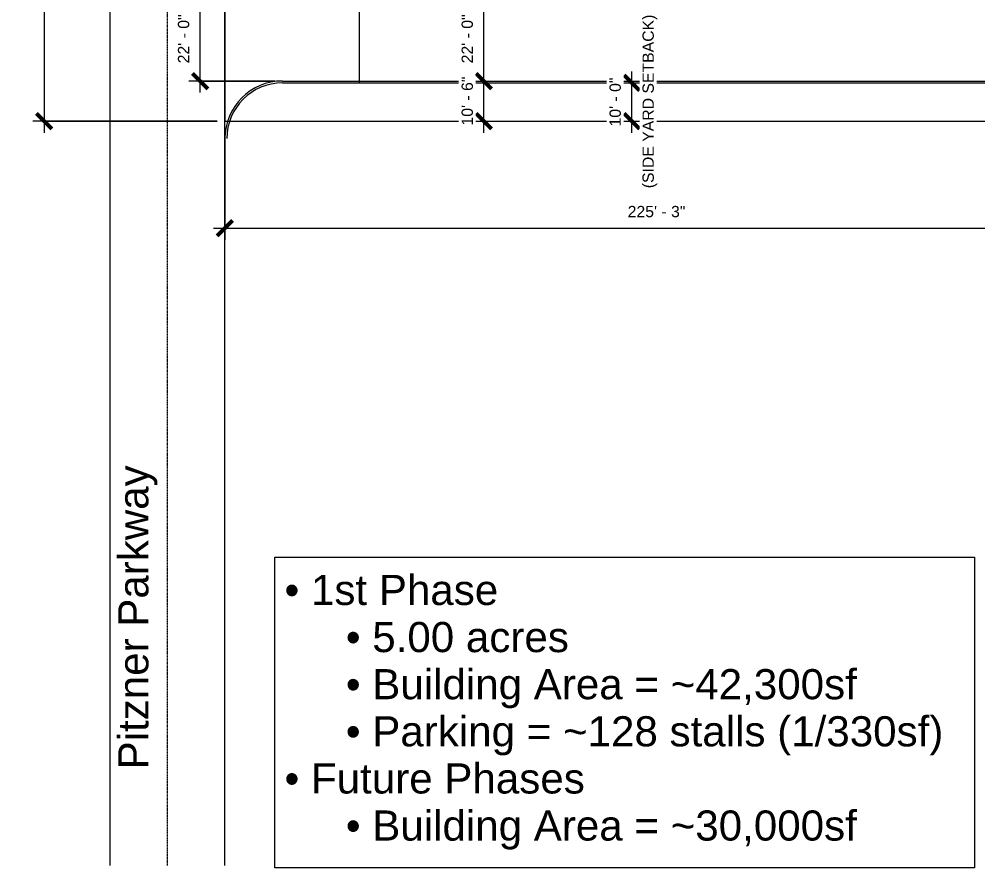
# Model space of a CAD drawing. Header units: inches. Extents: x 38424 to 45539, y -26222 to -19000.
# Drawn here: x 38424 to 41427, y -26111 to -23451 of the extents above; entities that cross this region are included whole.
import ezdxf

# ---------------------------------------------------------------- set-up
doc = ezdxf.new("R2010")
doc.units = ezdxf.units.IN
doc.header["$MEASUREMENT"] = 0
for name, pattern in [('Center', [1.25, 0.25, -0.1875, 0.625, -0.1875]), ('Center 1_4_', [0.53125, 0.25, -0.09375, 0.09375, -0.09375]), ('Hidden', [0.28125, 0.1875, -0.09375])]:
    doc.linetypes.add(name, pattern=pattern)
for name, color, linetype, lineweight in [('A-ANNO-DIMS', 211, 'Continuous', 9), ('A-ANNO-DIMS-384', 211, 'Continuous', 9), ('A-DETL-CNTR', 5, 'Center 1_4_', 9), ('A-DETL-MEDM', 33, 'Continuous', 9), ('A-PROP-LINE', 214, 'Center', 15), ('A-PROP-SBCK', 71, 'Hidden', 15), ('A-SITE-CURB', 90, 'Continuous', 9), ('A-SITE-ROAD', 130, 'Continuous', 9), ('G-ANNO-TEXT', 231, 'Continuous', 9)]:
    doc.layers.add(name, color=color, linetype=linetype, lineweight=lineweight)
doc.styles.add('Arial', font='arial.ttf', dxfattribs={"height": 35.407186})
doc.styles.add('Arial_1', font='arial.ttf', dxfattribs={"height": 94.419162})
doc.dimstyles.new('Linear_-_3_32__Arial', dxfattribs={"dimscale": 12, "dimtxt": 36, "dimasz": 4, "dimexe": 3, "dimexo": 2, "dimgap": 2, "dimtad": 1, "dimdec": 0, "dimzin": 1, "dimdsep": 46, "dimlunit": 4, "dimtxsty": 'Arial', "dimblk1": 'OBLIQUE', "dimblk2": 'OBLIQUE', "dimsah": 1, "dimcen": 0.09, "dimdle": 3, "dimazin": 0, "dimtfac": 1, "dimtdec": 4, "dimtix": 1, "dimtmove": 0, "dimatfit": 3, "dimfxl": 1, "dimtvp": 1, "dimtfill": 1, "dimfrac": 2, "dimtolj": 1, "dimtzin": 0, "dimarcsym": 2})

# ---------------------------------------------------------------- blocks, each defined once
blk = doc.blocks.new('DIMBLOCK5-Level 1')
at = {"layer": 'A-ANNO-DIMS-384', "lineweight": 50}
for p, q in [((38502.6, -19470.1), (38478.6, -19446.1)), ((38502.6, -19470.1), (38526.6, -19494.1)), ((38502.6, -23771.3), (38478.6, -23747.3)), ((38502.6, -23771.3), (38526.6, -23795.3))]:
    blk.add_line(p, q, dxfattribs=at)
at = {"layer": 'A-ANNO-DIMS-384'}
for p, q in [((38502.6, -19434.1), (38502.6, -23807.3)), ((39044.4, -19470.1), (38466.6, -19470.1)), ((38502.6, -19470.1), (39044.4, -19470.1)), ((39044.4, -23771.3), (38466.6, -23771.3)), ((38502.6, -23771.3), (39044.4, -23771.3))]:
    blk.add_line(p, q, dxfattribs=at)
at = {"layer": 'A-ANNO-DIMS-384', "color": 0, "insert": (38432.7, -21710.7), "char_height": 35.41, "width": 216, "attachment_point": 1, "rotation": 90, "line_spacing_factor": 0.938532, "style": 'Arial', "bg_fill": 3, "box_fill_scale": 1.25, "bg_fill_color": 0, "bg_fill_transparency": 0}
blk.add_mtext('358\' - 5"', dxfattribs=at)
blk = doc.blocks.new('_Oblique')
at = {"color": 0, "linetype": 'ByBlock', "lineweight": -2}
blk.add_line((-0.5, -0.5), (0.5, 0.5), dxfattribs=at)
blk = doc.blocks.new('DIMBLOCK6-Level 1')
at = {"layer": 'A-ANNO-DIMS-384'}
for p, q in [((39068.4, -23795.3), (39068.4, -24142.7)), ((39068.4, -24106.7), (39068.4, -23795.3)), ((41771.3, -23795.3), (41771.3, -24142.7)), ((41771.3, -24106.7), (41771.3, -23795.3)), ((39032.4, -24106.7), (41807.3, -24106.7))]:
    blk.add_line(p, q, dxfattribs=at)
at = {"layer": 'A-ANNO-DIMS-384', "lineweight": 50}
for p, q in [((39068.4, -24106.7), (39044.4, -24130.7)), ((39068.4, -24106.7), (39092.4, -24082.7)), ((41771.3, -24106.7), (41747.3, -24130.7)), ((41771.3, -24106.7), (41795.3, -24082.7))]:
    blk.add_line(p, q, dxfattribs=at)
at = {"layer": 'A-ANNO-DIMS-384', "color": 0, "insert": (40329.8, -24036.7), "char_height": 35.41, "width": 216, "attachment_point": 1, "line_spacing_factor": 0.938532, "style": 'Arial', "bg_fill": 3, "box_fill_scale": 1.25, "bg_fill_color": 0, "bg_fill_transparency": 0}
blk.add_mtext('225\' - 3"', dxfattribs=at)
blk = doc.blocks.new('DIMBLOCK13-Level 1')
at = {"layer": 'A-ANNO-DIMS-384', "lineweight": 50}
for p, q in [((40342.8, -23651.3), (40318.8, -23627.3)), ((40342.8, -23651.3), (40366.8, -23675.3)), ((40342.8, -23771.3), (40318.8, -23747.3)), ((40342.8, -23771.3), (40366.8, -23795.3))]:
    blk.add_line(p, q, dxfattribs=at)
at = {"layer": 'A-ANNO-DIMS-384'}
for p, q in [((40342.8, -23807.3), (40342.8, -23615.3)), ((40332.9, -23651.3), (40378.8, -23651.3)), ((40342.8, -23651.3), (40332.9, -23651.3)), ((40332.9, -23771.3), (40378.8, -23771.3)), ((40342.8, -23771.3), (40332.9, -23771.3))]:
    blk.add_line(p, q, dxfattribs=at)
at = {"layer": 'A-ANNO-DIMS-384', "color": 0, "attachment_point": 1, "rotation": 90, "line_spacing_factor": 0.938532, "style": 'Arial', "bg_fill": 3, "box_fill_scale": 1.25, "bg_fill_color": 0, "bg_fill_transparency": 0}
for s, insert, char_height, width in [('(SIDE YARD SETBACK)', (40376.3, -23981.3), 35.407, 648), ('10\' - 0"', (40272.9, -23787.8), 35.41, 183.434)]:
    blk.add_mtext(s, dxfattribs=dict(at, insert=insert, char_height=char_height, width=width))
blk = doc.blocks.new('DIMBLOCK15-Level 1')
at = {"layer": 'A-ANNO-DIMS-384', "lineweight": 50}
for p, q in [((38990.9, -23381.3), (38966.9, -23357.3)), ((38990.9, -23381.3), (39014.9, -23405.3)), ((38990.9, -23645.3), (38966.9, -23621.3)), ((38990.9, -23645.3), (39014.9, -23669.3))]:
    blk.add_line(p, q, dxfattribs=at)
at = {"layer": 'A-ANNO-DIMS-384'}
for p, q in [((38990.9, -23681.3), (38990.9, -23345.3)), ((39224.4, -23381.3), (38954.9, -23381.3)), ((38990.9, -23381.3), (39224.4, -23381.3)), ((39224.4, -23645.3), (38954.9, -23645.3)), ((38990.9, -23645.3), (39224.4, -23645.3))]:
    blk.add_line(p, q, dxfattribs=at)
at = {"layer": 'A-ANNO-DIMS-384', "color": 0, "insert": (38921, -23589.8), "char_height": 35.41, "width": 183.434, "attachment_point": 1, "rotation": 90, "line_spacing_factor": 0.938532, "style": 'Arial', "bg_fill": 3, "box_fill_scale": 1.25, "bg_fill_color": 0, "bg_fill_transparency": 0}
blk.add_mtext('22\' - 0"', dxfattribs=at)
blk = doc.blocks.new('DIMBLOCK26-Level 1')
at = {"layer": 'A-ANNO-DIMS-384', "lineweight": 50}
for p, q in [((39879.5, -23645.3), (39855.5, -23621.3)), ((39879.5, -23645.3), (39903.5, -23669.3)), ((39879.5, -23771.3), (39855.5, -23747.3)), ((39879.5, -23771.3), (39903.5, -23795.3))]:
    blk.add_line(p, q, dxfattribs=at)
at = {"layer": 'A-ANNO-DIMS-384'}
for p, q in [((39869.6, -23645.3), (39915.5, -23645.3)), ((39879.5, -23645.3), (39869.6, -23645.3)), ((39879.5, -23807.3), (39879.5, -23645.3)), ((39869.6, -23771.3), (39915.5, -23771.3)), ((39879.5, -23771.3), (39869.6, -23771.3))]:
    blk.add_line(p, q, dxfattribs=at)
at = {"layer": 'A-ANNO-DIMS-384', "color": 0, "insert": (39809.6, -23784.8), "char_height": 35.41, "width": 183.434, "attachment_point": 1, "rotation": 90, "line_spacing_factor": 0.938532, "style": 'Arial', "bg_fill": 3, "box_fill_scale": 1.25, "bg_fill_color": 0, "bg_fill_transparency": 0}
blk.add_mtext('10\' - 6"', dxfattribs=at)
blk = doc.blocks.new('DIMBLOCK27-Level 1')
at = {"layer": 'A-ANNO-DIMS-384', "lineweight": 50}
for p, q in [((39879.5, -23381.3), (39855.5, -23357.3)), ((39879.5, -23381.3), (39903.5, -23405.3)), ((39879.5, -23645.3), (39855.5, -23621.3)), ((39879.5, -23645.3), (39903.5, -23669.3))]:
    blk.add_line(p, q, dxfattribs=at)
at = {"layer": 'A-ANNO-DIMS-384'}
for p, q in [((39554.4, -23381.3), (39915.5, -23381.3)), ((39879.5, -23381.3), (39554.4, -23381.3)), ((39879.5, -23645.3), (39879.5, -23381.3)), ((39869.6, -23645.3), (39915.5, -23645.3)), ((39879.5, -23645.3), (39869.6, -23645.3))]:
    blk.add_line(p, q, dxfattribs=at)
at = {"layer": 'A-ANNO-DIMS-384', "color": 0, "insert": (39809.6, -23589.8), "char_height": 35.41, "width": 183.434, "attachment_point": 1, "rotation": 90, "line_spacing_factor": 0.938532, "style": 'Arial', "bg_fill": 3, "box_fill_scale": 1.25, "bg_fill_color": 0, "bg_fill_transparency": 0}
blk.add_mtext('22\' - 0"', dxfattribs=at)

msp = doc.modelspace()

# ---------------------------------------------------------------- linework, layer by layer
at = {"layer": 'A-DETL-CNTR'}
msp.add_line((38888.4, -26103.6), (38888.4, -18999.6), dxfattribs=at)
at = {"layer": 'A-DETL-MEDM'}
for p, q in [((38708.4, -26103.6), (38708.4, -18999.6)), ((39068.4, -26103.6), (39068.4, -18999.6))]:
    msp.add_line(p, q, dxfattribs=at)
at = {"layer": 'A-PROP-LINE'}
for p, q in [((39068.4, -19470.1), (39068.4, -23771.3)), ((39068.4, -19470.1), (39068.4, -23771.3)), ((39068.4, -23771.3), (41771.3, -23771.3)), ((39068.4, -23771.3), (41771.3, -23771.3))]:
    msp.add_line(p, q, dxfattribs=at)
at = {"layer": 'A-PROP-SBCK'}
for p, q in [((39488.4, -19710.1), (39488.4, -23651.3)), ((39488.4, -23651.3), (41886, -23651.3))]:
    msp.add_line(p, q, dxfattribs=at)
at = {"layer": 'A-SITE-CURB'}
msp.add_line((39248.4, -23651.3), (41776.8, -23651.3), dxfattribs=at)
msp.add_arc((39248.4, -23825.3), 174, 90, 180, dxfattribs=at)
at = {"layer": 'A-SITE-ROAD'}
msp.add_line((39248.4, -23645.3), (41776.9, -23645.3), dxfattribs=at)
msp.add_arc((39248.4, -23825.3), 180, 90, 180, dxfattribs=at)
at = {"layer": 'G-ANNO-TEXT', "color": 7, "flags": 128}
msp.add_lwpolyline([(39224.3, -25137.2), (41416.5, -25137.2), (41416.5, -26111.3), (39224.3, -26111.3)], close=True, dxfattribs=at)

# ---------------------------------------------------------------- texts
at = {"layer": 'G-ANNO-TEXT', "color": 7, "insert": (38734.2, -25802.7), "char_height": 94.419, "width": 1126.656, "attachment_point": 1, "rotation": 90, "line_spacing_factor": 0.938532, "style": 'Arial_1'}
msp.add_mtext('Pitzner Parkway\\P', dxfattribs=at)
at = {"layer": 'G-ANNO-TEXT', "color": 7, "char_height": 94.419, "attachment_point": 1, "line_spacing_factor": 0.938532, "style": 'Arial_1'}
for s, insert, width in [('• 1st Phase', (39255, -25193.1), 786.148), ('• 5.00 acres', (39447, -25340.8), 821.011), ('• Building Area = ~42,300sf', (39447, -25488.5), 1879.087), ('• Parking = ~128 stalls (1/330sf)', (39447, -25636.2), 2203.307), ('• Future Phases', (39255, -25783.9), 1103.397), ('• Building Area = ~30,000sf', (39447, -25931.5), 1879.087)]:
    msp.add_mtext(s, dxfattribs=dict(at, insert=insert, width=width))

# ---------------------------------------------------------------- next in the draw order: dimensions: what is measured, and where the dimension line sits
at = {"layer": 'A-ANNO-DIMS'}
dim = msp.add_linear_dim(base=(38502.6, -23771.3), p1=(39068.4, -19470.1), p2=(39068.4, -23771.3), angle=90, dimstyle='Linear_-_3_32__Arial', override={"dimpost": '<>', "dimfxl": 4301.28}, dxfattribs=at)
dim.commit()
dim.dimension.update_dxf_attribs({"geometry": 'DIMBLOCK5-Level 1', "text_midpoint": (38460.5, -21620.7)})

# ---------------------------------------------------------------- next in the draw order: dimensions: what is measured, and where the dimension line sits
dim = msp.add_linear_dim(base=(38990.9, -23381.3), p1=(39248.4, -23645.3), p2=(39248.4, -23381.3), angle=90, dimstyle='Linear_-_3_32__Arial', override={"dimpost": '<>', "dimfxl": 264}, dxfattribs=at)
dim.commit()
dim.dimension.update_dxf_attribs({"geometry": 'DIMBLOCK15-Level 1', "text_midpoint": (38948.8, -23513.3)})
dim = msp.add_linear_dim(base=(41771.3, -24106.7), p1=(39068.4, -23771.3), p2=(41771.3, -23771.3), dimstyle='Linear_-_3_32__Arial', override={"dimpost": '<>', "dimfxl": 2702.88}, dxfattribs=at)
dim.commit()
dim.dimension.update_dxf_attribs({"geometry": 'DIMBLOCK6-Level 1', "text_midpoint": (40419.8, -24064.6)})

# ---------------------------------------------------------------- next in the draw order: dimensions: what is measured, and where the dimension line sits
dim = msp.add_linear_dim(base=(40342.8, -23651.3), p1=(40308.9, -23771.3), p2=(40308.9, -23651.3), angle=90, text='<>\\X(SIDE YARD SETBACK)', dimstyle='Linear_-_3_32__Arial', override={"dimpost": '<>', "dimfxl": 120}, dxfattribs=at)
dim.commit()
dim.dimension.update_dxf_attribs({"geometry": 'DIMBLOCK13-Level 1', "text_midpoint": (40342.8, -23711.3)})
dim = msp.add_linear_dim(base=(39879.5, -23645.3), p1=(39845.6, -23771.3), p2=(39845.6, -23645.3), angle=90, dimstyle='Linear_-_3_32__Arial', override={"dimpost": '<>', "dimfxl": 126}, dxfattribs=at)
dim.commit()
dim.dimension.update_dxf_attribs({"geometry": 'DIMBLOCK26-Level 1', "text_midpoint": (39837.5, -23708.3)})

# ---------------------------------------------------------------- next in the draw order: dimensions: what is measured, and where the dimension line sits
dim = msp.add_linear_dim(base=(39879.5, -23381.3), p1=(39845.6, -23645.3), p2=(39530.4, -23381.3), angle=90, dimstyle='Linear_-_3_32__Arial', override={"dimpost": '<>', "dimfxl": 411.161331}, dxfattribs=at)
dim.commit()
dim.dimension.update_dxf_attribs({"geometry": 'DIMBLOCK27-Level 1', "text_midpoint": (39837.5, -23513.3)})

doc.saveas('drawing.dxf')
